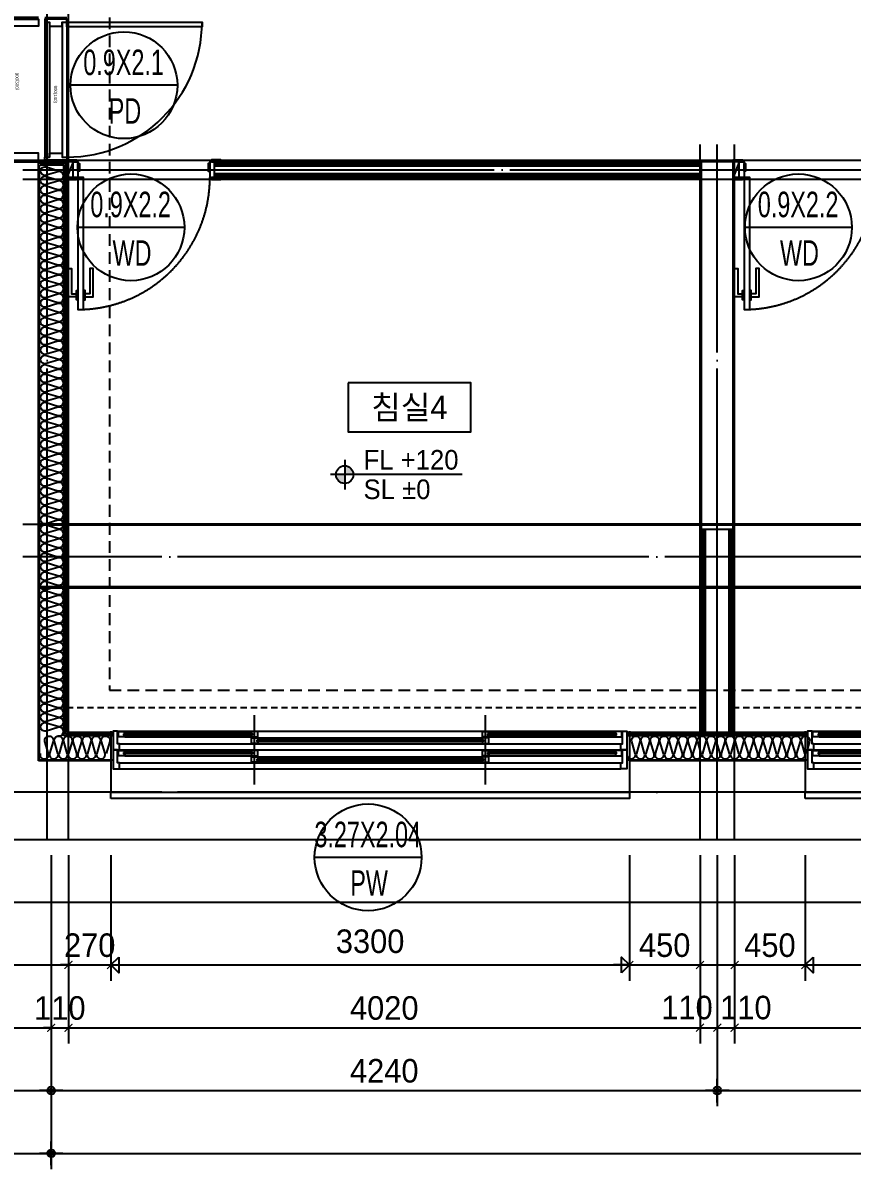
# Model space of a CAD drawing. Header units: millimetres. Extents: x -24416 to 92204, y -190080 to 23760.
# Drawn here: x 59105 to 64382, y -124506 to -117206 of the extents above; entities that cross this region are included whole.
import ezdxf
from ezdxf.enums import TextEntityAlignment as Align
from ezdxf.xclip import XClip

# ---------------------------------------------------------------- set-up
doc = ezdxf.new("R2010")
doc.units = ezdxf.units.MM
doc.header["$LTSCALE"] = 50
doc.header["$XCLIPFRAME"] = 0
for name, pattern in [('AUDIT_D_220706163347-0', [0]), ('CEN', [62, 60, -1, 0, -1]), ('H', [1.3, 0.8, -0.5]), ('HID', [2.3, 1.5, -0.8]), ('HIDDEN', [9.525, 6.35, -3.175]), ('평면도(기준)$0$CENTER2', [16.25, 15, -0.5, 0.25, -0.5])]:
    doc.linetypes.add(name, pattern=pattern)
doc.layers.get('defpoints').update_dxf_attribs({"color": 139})
for name, color, linetype in [('A-레벨', 7, 'AUDIT_D_220706163347-0'), ('A-창호부호', 4, 'Continuous'), ('AA-XXXX-DIMS', 7, 'Continuous'), ('ARDM', 7, 'Continuous'), ('CEN_CON', 1, 'CEN'), ('CEN_WALL', 12, 'CEN'), ('CONC', 2, 'Continuous'), ('dan1', 7, 'HID'), ('DIM', 7, 'AUDIT_D_220706163347-0'), ('DOOR', 4, 'Continuous'), ('ELE3_CON', 7, 'Continuous'), ('INS', 8, 'Continuous'), ('SINA-F-FRAME', 4, 'Continuous'), ('WAL_DRY', 7, 'Continuous'), ('WIN', 4, 'Continuous'), ('X - 단위세대$0$ETC', 6, 'Continuous'), ('실명', 3, 'AUDIT_D_220706163347-0'), ('실명박스', 7, 'AUDIT_D_220706163347-0'), ('커튼박스', 6, 'Continuous'), ('평면도(기준)$0$1.EC-F-DOOR', 4, 'Continuous'), ('평면도(기준)$0$1.EC-F-DOOR-F', 4, 'Continuous'), ('확장', 8, 'HIDDEN')]:
    doc.layers.add(name, color=color, linetype=linetype)
for name, color, linetype, plot in [('Defpoint', 135, 'Continuous', False), ('MC', 135, 'Continuous', False), ('X - 단위세대$0$0_임시', 134, 'Continuous', False)]:
    doc.layers.add(name, color=color, linetype=linetype, plot=plot)
doc.styles.add('HAUD01', font='Dotum.ttf')
doc.styles.add('HAUD02', font='Dotum.ttf', dxfattribs={"width": 0.8})
doc.styles.add('맑은고딕', font='malgun.ttf', dxfattribs={"width": 0.9})
doc.dimstyles.new('DIM-50', dxfattribs={"dimscale": 50, "dimtxt": 3, "dimasz": 1, "dimexe": 2, "dimexo": 2, "dimgap": 1, "dimtad": 1, "dimdec": 0, "dimzin": 0, "dimdsep": 46, "dimtxsty": '맑은고딕', "dimblk1": 'DIMDOT', "dimblk2": 'DIMDOT', "dimsah": 1, "dimcen": 0.09, "dimdle": 2, "dimclrd": 7, "dimclre": 7, "dimclrt": 3, "dimadec": 0, "dimazin": 0, "dimtfac": 1, "dimtdec": 0, "dimtix": 1, "dimtmove": 2, "dimatfit": 3, "dimldrblk": 'DIMDOT', "dimfxl": 1, "dimtolj": 1, "dimtzin": 0, "dimarcsym": 0})
doc.dimstyles.new('MCDIM-50', dxfattribs={"dimscale": 50, "dimtxt": 3, "dimasz": 1, "dimexe": 2, "dimexo": 2, "dimgap": 1, "dimtad": 1, "dimdec": 0, "dimzin": 0, "dimdsep": 46, "dimtxsty": '맑은고딕', "dimblk1": 'ARCHTICK', "dimblk2": 'ARCHTICK', "dimsah": 1, "dimcen": 0.09, "dimdle": 2, "dimclrd": 7, "dimclre": 7, "dimclrt": 3, "dimadec": 0, "dimazin": 0, "dimtfac": 1, "dimtdec": 0, "dimtix": 1, "dimtmove": 2, "dimatfit": 3, "dimldrblk": 'ARCHTICK', "dimfxl": 1, "dimtolj": 1, "dimtzin": 0, "dimarcsym": 0})
doc.dimstyles.new('외부100-win', dxfattribs={"dimscale": 50, "dimtxt": 3, "dimasz": 1, "dimexe": 2, "dimexo": 2.5, "dimgap": 1.5, "dimtad": 1, "dimdec": 0, "dimzin": 0, "dimdsep": 46, "dimtxsty": '맑은고딕', "dimblk": 'DO2-2', "dimblk1": 'DO2-2', "dimblk2": 'DIMDOT', "dimcen": 0.09, "dimdle": 2, "dimclrd": 7, "dimclre": 7, "dimclrt": 3, "dimadec": 0, "dimazin": 0, "dimtfac": 1, "dimtdec": 0, "dimtix": 1, "dimtmove": 2, "dimatfit": 3, "dimldrblk": 'DO2-2', "dimfxl": 1, "dimtolj": 1, "dimtzin": 0, "dimarcsym": 0})

# ---------------------------------------------------------------- blocks, each defined once
blk = doc.blocks.new('WD-900(200)')
at = {"layer": 'DOOR'}
for p, q in [((20, 200), (880, 200)), ((20, 170), (880, 170))]:
    blk.add_line(p, q, dxfattribs=at)
blk.add_lwpolyline([(20, 200), (20, 1060), (50, 1060), (50, 200), (20, 200)], dxfattribs=at)
for points in [[(45, 170), (20, 170), (20, 200), (0, 200), (0, 0), (45, 0)], [(855, 170), (880, 170), (880, 200), (900, 200), (900, 0), (855, 0)]]:
    blk.add_lwpolyline(points, close=True, dxfattribs=at)
blk.add_arc((20, 200), 860, 0, 90, dxfattribs=at)
at = {"layer": 'X - 단위세대$0$0_임시'}
for p, q in [((-10, 0), (-10, 200)), ((910, 0), (910, 200))]:
    blk.add_line(p, q, dxfattribs=at)
at = {"layer": 'X - 단위세대$0$0_임시', "style": 'HAUD02'}
blk.add_text('900(200)', height=20, dxfattribs=at).set_placement((397.3, 135), align=Align.MIDDLE)
blk = doc.blocks.new('WIN_이중창_1800')
at = {"layer": 'Defpoint'}
for p, q in [((-15, 240), (-15, 0)), ((1785, 240), (1785, 0))]:
    blk.add_line(p, q, dxfattribs=at)
at = {"layer": 'WIN'}
blk.add_line((885, -100), (885, 340), dxfattribs=at)
at = {"layer": 'WIN', "color": 8}
for p, q in [((1742, 240), (28, 240)), ((1697, 237), (905, 237)), ((1730, 158), (40, 158)), ((865, 196), (73, 196)), ((865, 161), (73, 161)), ((1697, 202), (905, 202)), ((1730, 120), (40, 120)), ((865, 76), (73, 76)), ((1697, 117), (905, 117)), ((1697, 82), (905, 82)), ((1730, 38), (40, 38)), ((1730, 0), (40, 0)), ((865, 41), (73, 41))]:
    blk.add_line(p, q, dxfattribs=at)
at = {"layer": 'WIN'}
for points in [[(40, 158), (28, 158), (28, 240), (0, 240), (0, 120), (40, 120), (40, 158)], [(905, 216.5), (905, 202), (865, 202), (865, 237), (905, 237), (905, 222.5)], [(1704, 222.5), (1704, 216.5), (898, 216.5), (898, 222.5), (1704, 222.5)], [(1697, 216.5), (1697, 202), (1737, 202), (1737, 237), (1697, 237), (1697, 222.5)], [(1730, 158), (1742, 158), (1742, 240), (1770, 240), (1770, 120), (1730, 120), (1730, 158)], [(73, 175.5), (73, 161), (33, 161), (33, 196), (73, 196), (73, 181.5)], [(872, 181.5), (872, 175.5), (66, 175.5), (66, 181.5), (872, 181.5)], [(865, 175.5), (865, 161), (905, 161), (905, 196), (865, 196), (865, 181.5)], [(40, 38), (28, 38), (28, 120), (0, 120), (0, 0), (40, 0), (40, 38)], [(73, 55.5), (73, 41), (33, 41), (33, 76), (73, 76), (73, 61.5)], [(905, 96.5), (905, 82), (865, 82), (865, 117), (905, 117), (905, 102.5)], [(865, 55.5), (865, 41), (905, 41), (905, 76), (865, 76), (865, 61.5)], [(1704, 102.5), (1704, 96.5), (898, 96.5), (898, 102.5), (1704, 102.5)], [(1697, 96.5), (1697, 82), (1737, 82), (1737, 117), (1697, 117), (1697, 102.5)], [(1730, 38), (1742, 38), (1742, 120), (1770, 120), (1770, 0), (1730, 0), (1730, 38)], [(872, 61.5), (872, 55.5), (66, 55.5), (66, 61.5), (872, 61.5)]]:
    blk.add_lwpolyline(points, dxfattribs=at)
blk = doc.blocks.new('WIN_이중창_3300-2')
at = {"layer": 'Defpoint'}
for p, q in [((-15, 240), (-15, 0)), ((3285, 240), (3285, 0))]:
    blk.add_line(p, q, dxfattribs=at)
at = {"layer": 'WIN'}
for p, q in [((900, -100), (900, 340)), ((2370, -100), (2370, 340))]:
    blk.add_line(p, q, dxfattribs=at)
at = {"layer": 'WIN', "color": 8}
for p, q in [((3242, 240), (28, 240)), ((880, 237), (73, 237)), ((3197, 237), (2390, 237)), ((3230, 158), (40, 158)), ((880, 202), (73, 202)), ((2350, 196), (920, 196)), ((2350, 161), (920, 161)), ((3197, 202), (2390, 202)), ((3230, 120), (40, 120)), ((880, 117), (73, 117)), ((880, 82), (73, 82)), ((2350, 76), (920, 76)), ((3197, 117), (2390, 117)), ((3197, 82), (2390, 82)), ((3230, 38), (40, 38)), ((3230, 0), (40, 0)), ((2350, 41), (920, 41))]:
    blk.add_line(p, q, dxfattribs=at)
at = {"layer": 'WIN'}
for points in [[(40, 158), (28, 158), (28, 240), (0, 240), (0, 120), (40, 120), (40, 158)], [(73, 216.5), (73, 202), (33, 202), (33, 237), (73, 237), (73, 222.5)], [(887, 222.5), (887, 216.5), (66, 216.5), (66, 222.5), (887, 222.5)], [(880, 216.5), (880, 202), (920, 202), (920, 237), (880, 237), (880, 222.5)], [(2390, 216.5), (2390, 202), (2350, 202), (2350, 237), (2390, 237), (2390, 222.5)], [(3204, 222.5), (3204, 216.5), (2383, 216.5), (2383, 222.5), (3204, 222.5)], [(3197, 216.5), (3197, 202), (3237, 202), (3237, 237), (3197, 237), (3197, 222.5)], [(3230, 158), (3242, 158), (3242, 240), (3270, 240), (3270, 120), (3230, 120), (3230, 158)], [(920, 175.5), (920, 161), (880, 161), (880, 196), (920, 196), (920, 181.5)], [(2357, 181.5), (2357, 175.5), (913, 175.5), (913, 181.5), (2357, 181.5)], [(2350, 175.5), (2350, 161), (2390, 161), (2390, 196), (2350, 196), (2350, 181.5)], [(40, 38), (28, 38), (28, 120), (0, 120), (0, 0), (40, 0), (40, 38)], [(73, 96.5), (73, 82), (33, 82), (33, 117), (73, 117), (73, 102.5)], [(887, 102.5), (887, 96.5), (66, 96.5), (66, 102.5), (887, 102.5)], [(880, 96.5), (880, 82), (920, 82), (920, 117), (880, 117), (880, 102.5)], [(920, 55.5), (920, 41), (880, 41), (880, 76), (920, 76), (920, 61.5)], [(2390, 96.5), (2390, 82), (2350, 82), (2350, 117), (2390, 117), (2390, 102.5)], [(2350, 55.5), (2350, 41), (2390, 41), (2390, 76), (2350, 76), (2350, 61.5)], [(3204, 102.5), (3204, 96.5), (2383, 96.5), (2383, 102.5), (3204, 102.5)], [(3197, 96.5), (3197, 82), (3237, 82), (3237, 117), (3197, 117), (3197, 102.5)], [(3230, 38), (3242, 38), (3242, 120), (3270, 120), (3270, 0), (3230, 0), (3230, 38)], [(2357, 61.5), (2357, 55.5), (913, 55.5), (913, 61.5), (2357, 61.5)]]:
    blk.add_lwpolyline(points, dxfattribs=at)
blk = doc.blocks.new('insul1')
blk.add_lwpolyline([(0, 0.25, 1.344031), (0.35, 0.25), (0.2, 0.75, -1.344031), (0.55, 0.75), (0.4, 0.25)], format="xyb")
blk = doc.blocks.new('A$C3C3C21E6')
at = {"layer": '평면도(기준)$0$1.EC-F-DOOR'}
blk.add_lwpolyline([(70, -210), (70, -1049.6), (106, -1049.6), (106, -210), (70, -210)], dxfattribs=at)
at = {"layer": '평면도(기준)$0$1.EC-F-DOOR', "color": 8}
for points in [[(60, -969.6), (10, -969.6), (10, -789.6), (30, -789.6), (30, -949.6), (60, -949.6)], [(116.1, -969.6), (166.1, -969.6), (166.1, -789.6), (146.1, -789.6), (146.1, -949.6), (116.1, -949.6)]]:
    blk.add_lwpolyline(points, dxfattribs=at)
for points in [[(70, -929.6), (70, -989.6), (60, -989.6), (60, -929.6)], [(106, -929.6), (106, -989.6), (116, -989.6), (116, -929.6)]]:
    blk.add_lwpolyline(points, close=True, dxfattribs=at)
at = {"layer": '평면도(기준)$0$1.EC-F-DOOR', "color": 1, "linetype": '평면도(기준)$0$CENTER2', "ltscale": 6}
blk.add_arc((69.4, -209.7), 840.6, 272.49818, 359.98243, dxfattribs=at)
at = {"layer": '평면도(기준)$0$1.EC-F-DOOR-F'}
for points in [[(60, -110), (40, -110), (0, -110), (0, -98), (60, -98)], [(40, -110), (70, -110), (70, -210), (40, -210)], [(70, -120), (80, -120), (80, -170), (70, -170)], [(910, -120), (900, -120), (900, -170), (910, -170)], [(940, -110), (910, -110), (910, -210), (940, -210)], [(920, -110), (940, -110), (980, -110), (980, -98), (920, -98)], [(0, -222), (60, -222), (60, -210), (0, -210)], [(920, -222), (980, -222), (980, -210), (920, -210)]]:
    blk.add_lwpolyline(points, close=True, dxfattribs=at)
blk = doc.blocks.new('PD-900(140)')
at = {"layer": 'DOOR'}
for p, q in [((20, 140), (880, 140)), ((20, 110), (880, 110)), ((20, 30), (880, 30)), ((20, 0), (880, 0))]:
    blk.add_line(p, q, dxfattribs=at)
blk.add_lwpolyline([(20, 140), (20, 1000), (50, 1000), (50, 140), (20, 140)], dxfattribs=at)
for points in [[(45, 110), (20, 110), (20, 140), (0, 140), (0, 0), (20, 0), (20, 30), (45, 30)], [(855, 110), (880, 110), (880, 140), (900, 140), (900, 0), (880, 0), (880, 30), (855, 30)]]:
    blk.add_lwpolyline(points, close=True, dxfattribs=at)
blk.add_arc((20, 140), 860, 0, 90, dxfattribs=at)
at = {"layer": 'X - 단위세대$0$0_임시'}
for p, q in [((-10, 0), (-10, 140)), ((910, 0), (910, 140))]:
    blk.add_line(p, q, dxfattribs=at)
at = {"layer": 'X - 단위세대$0$0_임시', "style": 'HAUD02'}
blk.add_text('900(140)', height=20, dxfattribs=at).set_placement((479.3, 65.4), align=Align.MIDDLE)
blk = doc.blocks.new('U-121A(확장)1', base_point=(300293.2, -148733.3))
at = {"layer": 'CEN_CON'}
for p, q in [((304598.2, -149033.3), (304598.2, -138398.3)), ((308863.2, -149033.3), (308863.2, -144608.3)), ((314628.2, -148733.3), (299993.2, -148733.3))]:
    blk.add_line(p, q, dxfattribs=at)
at = {"layer": 'CEN_WALL'}
for p, q in [((304443.2, -144768.3), (314628.2, -144768.3)), ((314628.2, -147233.3), (304443.2, -147233.3))]:
    blk.add_line(p, q, dxfattribs=at)
at = {"layer": 'CONC'}
for p, q in [((304343.2, -144718.3), (304543.2, -144718.3)), ((304543.2, -148533.3), (304543.2, -144718.3)), ((308763.2, -147058.3), (308763.2, -144718.3)), ((308963.2, -144718.3), (308763.2, -144718.3)), ((308963.2, -147058.3), (308963.2, -144718.3)), ((308763.2, -147058.3), (308963.2, -147058.3)), ((305003.2, -148533.3), (304543.2, -148533.3)), ((305003.2, -148533.3), (305003.2, -148733.3)), ((309423.2, -148533.3), (308303.2, -148533.3)), ((308303.2, -148533.3), (308303.2, -148733.3)), ((309423.2, -148533.3), (309423.2, -148733.3)), ((305003.2, -148733.3), (304343.2, -148733.3)), ((309423.2, -148733.3), (308303.2, -148733.3))]:
    blk.add_line(p, q, dxfattribs=at)
at = {"layer": 'dan1'}
blk.add_lwpolyline([(308563.2, -142508.3), (308253.2, -142508.3), (308253.2, -139348.3), (305613.2, -139348.3), (305613.2, -140233.3), (304993.2, -140233.3), (304993.2, -148083.3), (314053.2, -148083.3), (314053.2, -144448.3), (317843.2, -144448.3), (317843.2, -148083.3), (324403.2, -148083.3), (324403.2, -146593.3), (324713.2, -146593.3)], dxfattribs=at)
at = {"layer": 'ELE3_CON'}
for p, q in [((305003.2, -148733.3), (308303.2, -148733.3)), ((309423.2, -148733.3), (311223.2, -148733.3))]:
    blk.add_line(p, q, dxfattribs=at)
at = {"layer": 'INS'}
for p, q in [((304548.2, -148528.3), (304548.2, -144738.3)), ((304703.2, -144738.3), (304553.2, -144738.3)), ((304703.2, -148373.3), (304703.2, -144738.3)), ((305018.2, -148373.3), (304703.2, -148373.3)), ((309438.2, -148373.3), (308288.2, -148373.3)), ((305018.2, -148528.3), (304548.2, -148528.3)), ((309438.2, -148528.3), (308288.2, -148528.3))]:
    blk.add_line(p, q, dxfattribs=at)
at = {"layer": 'MC'}
for p, q in [((304733.2, -149033.3), (304733.2, -138398.3)), ((308753.2, -149033.3), (308753.2, -144608.3)), ((308973.2, -149033.3), (308973.2, -144608.3)), ((304443.2, -144708.3), (317683.2, -144708.3)), ((304443.2, -144828.3), (314628.2, -144828.3)), ((314628.2, -147028.3), (304443.2, -147028.3))]:
    blk.add_line(p, q, dxfattribs=at)
at = {"layer": 'SINA-F-FRAME'}
for p, q in [((304763.2, -144718.3), (304723.2, -144818.3)), ((309003.2, -144718.3), (308963.2, -144818.3))]:
    blk.add_line(p, q, dxfattribs=at)
at = {"layer": 'WAL_DRY'}
for p, q in [((304723.2, -144718.3), (304543.2, -144718.3)), ((304713.2, -144728.3), (304543.2, -144728.3)), ((304713.2, -148363.3), (304713.2, -144728.3)), ((304723.2, -148353.3), (304723.2, -144718.3)), ((305663.2, -144718.3), (308763.2, -144718.3)), ((305663.2, -144730.8), (308763.2, -144730.8)), ((305663.2, -144743.3), (308763.2, -144743.3)), ((305663.2, -144793.3), (308763.2, -144793.3)), ((305663.2, -144805.8), (308763.2, -144805.8)), ((305663.2, -144818.3), (308763.2, -144818.3)), ((308763.2, -148353.3), (308763.2, -147058.3)), ((308775.7, -148353.3), (308775.7, -147058.3)), ((308788.2, -148353.3), (308788.2, -147058.3)), ((308938.2, -148353.3), (308938.2, -147058.3)), ((308950.7, -148353.3), (308950.7, -147058.3)), ((308963.2, -148353.3), (308963.2, -147058.3)), ((305018.2, -148363.3), (304713.2, -148363.3)), ((305018.2, -148353.3), (304723.2, -148353.3)), ((309438.2, -148353.3), (308288.2, -148353.3)), ((309438.2, -148363.3), (308288.2, -148363.3))]:
    blk.add_line(p, q, dxfattribs=at)
at = {"layer": 'X - 단위세대$0$ETC'}
for points in [[(305003.2, -148773.3), (305003.2, -148733.3), (308303.2, -148733.3), (308303.2, -148773.3), (305003.2, -148773.3)], [(309423.2, -148773.3), (309423.2, -148733.3), (311223.2, -148733.3), (311223.2, -148773.3), (309423.2, -148773.3)]]:
    blk.add_lwpolyline(points, dxfattribs=at)
at = {"layer": '커튼박스', "linetype": 'H'}
for p, q in [((304723.2, -148193.3), (308763.2, -148193.3)), ((308963.2, -148193.3), (311683.2, -148193.3))]:
    blk.add_line(p, q, dxfattribs=at)
at = {"layer": '확장', "ltscale": 0.5, "const_width": 20, "flags": 128}
for points in [[(304543.2, -147028.3), (314493.2, -147028.3)], [(304543.2, -147428.3), (314493.2, -147428.3)]]:
    blk.add_lwpolyline(points, dxfattribs=at)
at = {"layer": 'DOOR', "xscale": -1.000000000000001, "rotation": 90}
blk.add_blockref('WD-900(200)', (304543.2, -143808.3), dxfattribs=at)
at = {"layer": 'DOOR', "rotation": 270}
blk.add_blockref('PD-900(140)', (304583.2, -143808.3), dxfattribs=at)
at = {"layer": 'INS', "xscale": 150.0000000000002, "yscale": 150.0000000000002, "zscale": 150.0000000000002, "rotation": 90, "row_count": 1, "column_count": 60, "row_spacing": -4.733165431326071e-30, "column_spacing": 60.00000000000009}
blk.add_blockref('insul1', (304703.2, -148373.3), dxfattribs=at)
at = {"layer": 'INS', "xscale": 150, "yscale": 150, "zscale": 150, "row_count": 1, "row_spacing": 0, "column_spacing": 60}
for p, column_count in [((304553.2, -148523.3), 7), ((308288.2, -148523.3), 19)]:
    blk.add_blockref('insul1', p, dxfattribs=dict(at, column_count=column_count))
at = {"layer": 'SINA-F-FRAME'}
for p in [(304723.2, -144608.3), (308963.2, -144608.3)]:
    blk.add_blockref('A$C3C3C21E6', p, dxfattribs=at)
at = {"layer": 'WIN', "xscale": -1}
for name, p in [('WIN_이중창_3300-2', (308288.2, -148583.3)), ('WIN_이중창_1800', (311208.2, -148583.3))]:
    blk.add_blockref(name, p, dxfattribs=at)
blk = doc.blocks.new('A$C4D377245')
at = {"layer": 'A-창호부호'}
blk.add_line((675.4, 345), (14.6, 345), dxfattribs=at)
blk.add_circle((345, 345), 330.4, dxfattribs=at)
blk = doc.blocks.new('A$Cb33ca4a3')
at = {"layer": 'A-레벨'}
h = blk.add_hatch(color=256, dxfattribs=at)
h.paths.add_polyline_path([(61152.5, -143899.1), (61152.5, -143842.8), (61096.3, -143842.8, 0.414214)])
h.paths.add_polyline_path([(61152.5, -143786.6), (61152.5, -143842.8), (61208.8, -143842.8, 0.414214)])
for p, q in [((61152.5, -143749.1), (61152.5, -143936.6)), ((61899.6, -143842.8), (61062.5, -143842.8))]:
    blk.add_line(p, q, dxfattribs=at)
blk.add_circle((61152.5, -143842.8), 56.2, dxfattribs=at)
at = {"layer": 'A-레벨', "color": 4, "style": 'HAUD01'}
for s, p in [('FL +120', (61272.6, -143810.9)), ('SL %%P0', (61272.6, -143998.6))]:
    blk.add_text(s, height=125, dxfattribs=at).set_placement(p)
blk = doc.blocks.new('DIMDOT')
at = {"layer": 'AA-XXXX-DIMS'}
for p, q in [((0, -1.5), (0, 1.5)), ((-1.5, 0), (1.5, 0))]:
    blk.add_line(p, q, dxfattribs=at)
for radius in [0.5, 0.25]:
    blk.add_circle((0, 0), radius, dxfattribs=at)
blk = doc.blocks.new('*D700')
at = {"layer": 'defpoints', "color": 0, "transparency": 16777216}
for p in [(5105.6, -146165.9), (9130.6, -146165.9), (9130.6, -148165.9)]:
    blk.add_point(p, dxfattribs=at)
at = {"layer": 'DIM', "color": 7, "lineweight": -2, "transparency": 16777216}
for p, q in [((5105.6, -146265.9), (5105.6, -148265.9)), ((9130.6, -146265.9), (9130.6, -148265.9)), ((5155.6, -148165.9), (9080.6, -148165.9))]:
    blk.add_line(p, q, dxfattribs=at)
at = {"layer": 'DIM', "color": 7, "lineweight": -2, "transparency": 16777216, "xscale": 50, "yscale": 50, "zscale": 50, "rotation": 180}
blk.add_blockref('DIMDOT', (5105.6, -148165.9), dxfattribs=at)
at = {"layer": 'DIM', "color": 7, "lineweight": -2, "transparency": 16777216, "xscale": 50, "yscale": 50, "zscale": 50}
blk.add_blockref('DIMDOT', (9130.6, -148165.9), dxfattribs=at)
at = {"layer": 'DIM', "color": 3, "transparency": 16777216, "insert": (7118.1, -148040.8), "char_height": 150, "attachment_point": 5, "style": 'HAUD01'}
blk.add_mtext('\\A1;4025', dxfattribs=at)
blk = doc.blocks.new('*D701')
at = {"layer": 'defpoints', "color": 0, "transparency": 16777216}
for p in [(9130.6, -146165.9), (13370.6, -146165.9), (13370.6, -147765.9)]:
    blk.add_point(p, dxfattribs=at)
at = {"layer": 'DIM', "color": 7, "lineweight": -2, "transparency": 16777216}
for p, q in [((9130.6, -146265.9), (9130.6, -147865.9)), ((13370.6, -146265.9), (13370.6, -147865.9)), ((9180.6, -147765.9), (13320.6, -147765.9))]:
    blk.add_line(p, q, dxfattribs=at)
at = {"layer": 'DIM', "color": 7, "lineweight": -2, "transparency": 16777216, "xscale": 50, "yscale": 50, "zscale": 50, "rotation": 180}
blk.add_blockref('DIMDOT', (9130.6, -147765.9), dxfattribs=at)
at = {"layer": 'DIM', "color": 7, "lineweight": -2, "transparency": 16777216, "xscale": 50, "yscale": 50, "zscale": 50}
blk.add_blockref('DIMDOT', (13370.6, -147765.9), dxfattribs=at)
at = {"layer": 'DIM', "color": 3, "transparency": 16777216, "insert": (11250.6, -147640.8), "char_height": 150, "attachment_point": 5, "style": 'HAUD01'}
blk.add_mtext('\\A1;4240', dxfattribs=at)
blk = doc.blocks.new('*D702')
at = {"layer": 'defpoints', "color": 0, "transparency": 16777216}
for p in [(13370.6, -146165.9), (16240.6, -146165.9), (16240.6, -147765.9)]:
    blk.add_point(p, dxfattribs=at)
at = {"layer": 'DIM', "color": 7, "lineweight": -2, "transparency": 16777216}
for p, q in [((13370.6, -146265.9), (13370.6, -147865.9)), ((16240.6, -146265.9), (16240.6, -147865.9)), ((13420.6, -147765.9), (16190.6, -147765.9))]:
    blk.add_line(p, q, dxfattribs=at)
at = {"layer": 'DIM', "color": 7, "lineweight": -2, "transparency": 16777216, "xscale": 50, "yscale": 50, "zscale": 50, "rotation": 180}
blk.add_blockref('DIMDOT', (13370.6, -147765.9), dxfattribs=at)
at = {"layer": 'DIM', "color": 7, "lineweight": -2, "transparency": 16777216, "xscale": 50, "yscale": 50, "zscale": 50}
blk.add_blockref('DIMDOT', (16240.6, -147765.9), dxfattribs=at)
at = {"layer": 'DIM', "color": 3, "transparency": 16777216, "insert": (14805.6, -147640.8), "char_height": 150, "attachment_point": 5, "style": 'HAUD01'}
blk.add_mtext('\\A1;2870', dxfattribs=at)
blk = doc.blocks.new('*D708')
at = {"layer": 'defpoints', "color": 0, "transparency": 16777216}
for p in [(9130.6, -146165.9), (33165.6, -146165.9), (33165.6, -148165.9)]:
    blk.add_point(p, dxfattribs=at)
at = {"layer": 'DIM', "color": 7, "lineweight": -2, "transparency": 16777216}
for p, q in [((9130.6, -146265.9), (9130.6, -148265.9)), ((33165.6, -146265.9), (33165.6, -148265.9)), ((9180.6, -148165.9), (33115.6, -148165.9))]:
    blk.add_line(p, q, dxfattribs=at)
at = {"layer": 'DIM', "color": 7, "lineweight": -2, "transparency": 16777216, "xscale": 50, "yscale": 50, "zscale": 50, "rotation": 180}
blk.add_blockref('DIMDOT', (9130.6, -148165.9), dxfattribs=at)
at = {"layer": 'DIM', "color": 7, "lineweight": -2, "transparency": 16777216, "xscale": 50, "yscale": 50, "zscale": 50}
blk.add_blockref('DIMDOT', (33165.6, -148165.9), dxfattribs=at)
at = {"layer": 'DIM', "color": 3, "transparency": 16777216, "insert": (21148.1, -148040.8), "char_height": 150, "attachment_point": 5, "style": 'HAUD01'}
blk.add_mtext('\\A1;24035', dxfattribs=at)
blk = doc.blocks.new('_ArchTick')
at = {"color": 0, "linetype": 'ByBlock', "const_width": 0.15}
blk.add_lwpolyline([(-0.5, -0.5), (0.5, 0.5)], dxfattribs=at)
blk = doc.blocks.new('*D709')
at = {"layer": 'defpoints', "color": 0, "linetype": 'ByBlock', "transparency": 16777216}
for p in [(9130.6, -146165.9), (9240.6, -146165.9), (9240.6, -147365.9)]:
    blk.add_point(p, dxfattribs=at)
at = {"layer": 'DIM', "color": 7, "linetype": 'ByBlock', "lineweight": -2, "transparency": 16777216}
for p, q in [((9130.6, -146265.9), (9130.6, -147465.9)), ((9240.6, -146265.9), (9240.6, -147465.9)), ((9130.6, -147365.9), (9080.6, -147365.9)), ((9130.6, -147365.9), (9240.6, -147365.9)), ((9240.6, -147365.9), (9290.6, -147365.9))]:
    blk.add_line(p, q, dxfattribs=at)
at = {"layer": 'DIM', "color": 7, "linetype": 'ByBlock', "lineweight": -2, "transparency": 16777216, "xscale": 50, "yscale": 50, "zscale": 50}
blk.add_blockref('_ArchTick', (9130.6, -147365.9), dxfattribs=at)
at = {"layer": 'DIM', "color": 7, "linetype": 'ByBlock', "lineweight": -2, "transparency": 16777216, "xscale": 50, "yscale": 50, "zscale": 50, "rotation": 180}
blk.add_blockref('_ArchTick', (9240.6, -147365.9), dxfattribs=at)
at = {"layer": 'DIM', "color": 3, "linetype": 'ByBlock', "transparency": 16777216, "insert": (9185.6, -147240.8), "char_height": 150, "attachment_point": 5, "style": 'HAUD01'}
blk.add_mtext('\\A1;110', dxfattribs=at)
blk = doc.blocks.new('*D710')
at = {"layer": 'defpoints', "color": 0, "linetype": 'ByBlock', "transparency": 16777216}
for p in [(9240.6, -146165.9), (13260.6, -146165.9), (13260.6, -147365.9)]:
    blk.add_point(p, dxfattribs=at)
at = {"layer": 'DIM', "color": 7, "linetype": 'ByBlock', "lineweight": -2, "transparency": 16777216}
for p, q in [((9240.6, -146265.9), (9240.6, -147465.9)), ((13260.6, -146265.9), (13260.6, -147465.9)), ((9140.6, -147365.9), (13360.6, -147365.9))]:
    blk.add_line(p, q, dxfattribs=at)
at = {"layer": 'DIM', "color": 7, "linetype": 'ByBlock', "lineweight": -2, "transparency": 16777216, "xscale": 50, "yscale": 50, "zscale": 50, "rotation": 180}
blk.add_blockref('_ArchTick', (9240.6, -147365.9), dxfattribs=at)
at = {"layer": 'DIM', "color": 7, "linetype": 'ByBlock', "lineweight": -2, "transparency": 16777216, "xscale": 50, "yscale": 50, "zscale": 50}
blk.add_blockref('_ArchTick', (13260.6, -147365.9), dxfattribs=at)
at = {"layer": 'DIM', "color": 3, "linetype": 'ByBlock', "transparency": 16777216, "insert": (11250.6, -147240.8), "char_height": 150, "attachment_point": 5, "style": 'HAUD01'}
blk.add_mtext('\\A1;4020', dxfattribs=at)
blk = doc.blocks.new('*D711')
at = {"layer": 'defpoints', "color": 0, "linetype": 'ByBlock', "transparency": 16777216}
for p in [(13260.6, -146165.9), (13370.6, -146165.9), (13370.6, -147365.9)]:
    blk.add_point(p, dxfattribs=at)
at = {"layer": 'DIM', "color": 7, "linetype": 'ByBlock', "lineweight": -2, "transparency": 16777216}
for p, q in [((13260.6, -146265.9), (13260.6, -147465.9)), ((13370.6, -146265.9), (13370.6, -147465.9)), ((13160.6, -147365.9), (13470.6, -147365.9))]:
    blk.add_line(p, q, dxfattribs=at)
at = {"layer": 'DIM', "color": 7, "linetype": 'ByBlock', "lineweight": -2, "transparency": 16777216, "xscale": 50, "yscale": 50, "zscale": 50, "rotation": 180}
blk.add_blockref('_ArchTick', (13260.6, -147365.9), dxfattribs=at)
at = {"layer": 'DIM', "color": 7, "linetype": 'ByBlock', "lineweight": -2, "transparency": 16777216, "xscale": 50, "yscale": 50, "zscale": 50}
blk.add_blockref('_ArchTick', (13370.6, -147365.9), dxfattribs=at)
at = {"layer": 'DIM', "color": 3, "linetype": 'ByBlock', "transparency": 16777216, "insert": (13177.7, -147238), "char_height": 150, "attachment_point": 5, "style": 'HAUD01'}
blk.add_mtext('\\A1;110', dxfattribs=at)
blk = doc.blocks.new('*D712')
at = {"layer": 'defpoints', "color": 0, "linetype": 'ByBlock', "transparency": 16777216}
for p in [(13370.6, -146165.9), (13480.6, -146165.9), (13480.6, -147365.9)]:
    blk.add_point(p, dxfattribs=at)
at = {"layer": 'DIM', "color": 7, "linetype": 'ByBlock', "lineweight": -2, "transparency": 16777216}
for p, q in [((13370.6, -146265.9), (13370.6, -147465.9)), ((13480.6, -146265.9), (13480.6, -147465.9)), ((13270.6, -147365.9), (13580.6, -147365.9))]:
    blk.add_line(p, q, dxfattribs=at)
at = {"layer": 'DIM', "color": 7, "linetype": 'ByBlock', "lineweight": -2, "transparency": 16777216, "xscale": 50, "yscale": 50, "zscale": 50, "rotation": 180}
blk.add_blockref('_ArchTick', (13370.6, -147365.9), dxfattribs=at)
at = {"layer": 'DIM', "color": 7, "linetype": 'ByBlock', "lineweight": -2, "transparency": 16777216, "xscale": 50, "yscale": 50, "zscale": 50}
blk.add_blockref('_ArchTick', (13480.6, -147365.9), dxfattribs=at)
at = {"layer": 'DIM', "color": 3, "linetype": 'ByBlock', "transparency": 16777216, "insert": (13552.4, -147238), "char_height": 150, "attachment_point": 5, "style": 'HAUD01'}
blk.add_mtext('\\A1;110', dxfattribs=at)
blk = doc.blocks.new('*D713')
at = {"layer": 'defpoints', "color": 0, "linetype": 'ByBlock', "transparency": 16777216}
for p in [(13480.6, -146165.9), (16180.6, -146165.9), (16180.6, -147365.9)]:
    blk.add_point(p, dxfattribs=at)
at = {"layer": 'DIM', "color": 7, "linetype": 'ByBlock', "lineweight": -2, "transparency": 16777216}
for p, q in [((13480.6, -146265.9), (13480.6, -147465.9)), ((16180.6, -146265.9), (16180.6, -147465.9)), ((13380.6, -147365.9), (16280.6, -147365.9))]:
    blk.add_line(p, q, dxfattribs=at)
at = {"layer": 'DIM', "color": 7, "linetype": 'ByBlock', "lineweight": -2, "transparency": 16777216, "xscale": 50, "yscale": 50, "zscale": 50, "rotation": 180}
blk.add_blockref('_ArchTick', (13480.6, -147365.9), dxfattribs=at)
at = {"layer": 'DIM', "color": 7, "linetype": 'ByBlock', "lineweight": -2, "transparency": 16777216, "xscale": 50, "yscale": 50, "zscale": 50}
blk.add_blockref('_ArchTick', (16180.6, -147365.9), dxfattribs=at)
at = {"layer": 'DIM', "color": 3, "linetype": 'ByBlock', "transparency": 16777216, "insert": (14830.6, -147240.8), "char_height": 150, "attachment_point": 5, "style": 'HAUD01'}
blk.add_mtext('\\A1;2700', dxfattribs=at)
blk = doc.blocks.new('*D727')
at = {"layer": 'defpoints', "color": 0, "linetype": 'ByBlock', "transparency": 16777216}
for p in [(9240.6, -146165.9), (9510.6, -146165.9), (9510.6, -146965.9)]:
    blk.add_point(p, dxfattribs=at)
at = {"layer": 'DIM', "color": 7, "linetype": 'ByBlock', "lineweight": -2, "transparency": 16777216}
for p, q in [((9240.6, -146265.9), (9240.6, -147065.9)), ((9510.6, -146265.9), (9510.6, -147065.9)), ((9240.6, -146965.9), (9190.6, -146965.9)), ((9240.6, -146965.9), (9510.6, -146965.9)), ((9510.6, -146965.9), (9560.6, -146965.9))]:
    blk.add_line(p, q, dxfattribs=at)
at = {"layer": 'DIM', "color": 7, "linetype": 'ByBlock', "lineweight": -2, "transparency": 16777216, "xscale": 50, "yscale": 50, "zscale": 50}
blk.add_blockref('_ArchTick', (9240.6, -146965.9), dxfattribs=at)
at = {"layer": 'DIM', "color": 7, "linetype": 'ByBlock', "lineweight": -2, "transparency": 16777216, "xscale": 50, "yscale": 50, "zscale": 50, "rotation": 180}
blk.add_blockref('_ArchTick', (9510.6, -146965.9), dxfattribs=at)
at = {"layer": 'DIM', "color": 3, "linetype": 'ByBlock', "transparency": 16777216, "insert": (9375.6, -146840.8), "char_height": 150, "attachment_point": 5, "style": 'HAUD01'}
blk.add_mtext('\\A1;270', dxfattribs=at)
blk = doc.blocks.new('DO2-2')
at = {"layer": 'ARDM'}
blk.add_line((0, 0), (-2, 0), dxfattribs=at)
blk.add_lwpolyline([(-1, -1), (-1, 1), (0, 0)], close=True, dxfattribs=at)
blk = doc.blocks.new('*D728')
at = {"layer": 'defpoints', "color": 0, "linetype": 'ByBlock', "transparency": 16777216}
for p in [(9510.6, -146165.9), (12810.6, -146165.9), (12810.6, -146965.9)]:
    blk.add_point(p, dxfattribs=at)
at = {"layer": 'DIM', "color": 7, "linetype": 'ByBlock', "lineweight": -2, "transparency": 16777216}
for p, q in [((9510.6, -146290.9), (9510.6, -147065.9)), ((12810.6, -146290.9), (12810.6, -147065.9)), ((9560.6, -146965.9), (12760.6, -146965.9))]:
    blk.add_line(p, q, dxfattribs=at)
at = {"layer": 'DIM', "color": 7, "linetype": 'ByBlock', "lineweight": -2, "transparency": 16777216, "xscale": 50, "yscale": 50, "zscale": 50, "rotation": 180}
blk.add_blockref('DO2-2', (9510.6, -146965.9), dxfattribs=at)
at = {"layer": 'DIM', "color": 7, "linetype": 'ByBlock', "lineweight": -2, "transparency": 16777216, "xscale": 50, "yscale": 50, "zscale": 50}
blk.add_blockref('DO2-2', (12810.6, -146965.9), dxfattribs=at)
at = {"layer": 'DIM', "color": 3, "linetype": 'ByBlock', "transparency": 16777216, "insert": (11160.6, -146815.8), "char_height": 150, "attachment_point": 5, "style": 'HAUD01'}
blk.add_mtext('\\A1;3300', dxfattribs=at)
blk = doc.blocks.new('*D729')
at = {"layer": 'defpoints', "color": 0, "linetype": 'ByBlock', "transparency": 16777216}
for p in [(12810.6, -146165.9), (13260.6, -146165.9), (13260.6, -146965.9)]:
    blk.add_point(p, dxfattribs=at)
at = {"layer": 'DIM', "color": 7, "linetype": 'ByBlock', "lineweight": -2, "transparency": 16777216}
for p, q in [((12810.6, -146265.9), (12810.6, -147065.9)), ((13260.6, -146265.9), (13260.6, -147065.9)), ((12710.6, -146965.9), (13360.6, -146965.9))]:
    blk.add_line(p, q, dxfattribs=at)
at = {"layer": 'DIM', "color": 7, "linetype": 'ByBlock', "lineweight": -2, "transparency": 16777216, "xscale": 50, "yscale": 50, "zscale": 50, "rotation": 180}
blk.add_blockref('_ArchTick', (12810.6, -146965.9), dxfattribs=at)
at = {"layer": 'DIM', "color": 7, "linetype": 'ByBlock', "lineweight": -2, "transparency": 16777216, "xscale": 50, "yscale": 50, "zscale": 50}
blk.add_blockref('_ArchTick', (13260.6, -146965.9), dxfattribs=at)
at = {"layer": 'DIM', "color": 3, "linetype": 'ByBlock', "transparency": 16777216, "insert": (13035.6, -146840.8), "char_height": 150, "attachment_point": 5, "style": 'HAUD01'}
blk.add_mtext('\\A1;450', dxfattribs=at)
blk = doc.blocks.new('*D730')
at = {"layer": 'defpoints', "color": 0, "linetype": 'ByBlock', "transparency": 16777216}
for p in [(13480.6, -146165.9), (13930.6, -146165.9), (13930.6, -146965.9)]:
    blk.add_point(p, dxfattribs=at)
at = {"layer": 'DIM', "color": 7, "linetype": 'ByBlock', "lineweight": -2, "transparency": 16777216}
for p, q in [((13480.6, -146265.9), (13480.6, -147065.9)), ((13930.6, -146265.9), (13930.6, -147065.9)), ((13380.6, -146965.9), (14030.6, -146965.9))]:
    blk.add_line(p, q, dxfattribs=at)
at = {"layer": 'DIM', "color": 7, "linetype": 'ByBlock', "lineweight": -2, "transparency": 16777216, "xscale": 50, "yscale": 50, "zscale": 50, "rotation": 180}
blk.add_blockref('_ArchTick', (13480.6, -146965.9), dxfattribs=at)
at = {"layer": 'DIM', "color": 7, "linetype": 'ByBlock', "lineweight": -2, "transparency": 16777216, "xscale": 50, "yscale": 50, "zscale": 50}
blk.add_blockref('_ArchTick', (13930.6, -146965.9), dxfattribs=at)
at = {"layer": 'DIM', "color": 3, "linetype": 'ByBlock', "transparency": 16777216, "insert": (13705.6, -146840.8), "char_height": 150, "attachment_point": 5, "style": 'HAUD01'}
blk.add_mtext('\\A1;450', dxfattribs=at)
blk = doc.blocks.new('*D731')
at = {"layer": 'defpoints', "color": 0, "linetype": 'ByBlock', "transparency": 16777216}
for p in [(13930.6, -146165.9), (15730.6, -146165.9), (15730.6, -146965.9)]:
    blk.add_point(p, dxfattribs=at)
at = {"layer": 'DIM', "color": 7, "linetype": 'ByBlock', "lineweight": -2, "transparency": 16777216}
for p, q in [((13930.6, -146290.9), (13930.6, -147065.9)), ((15730.6, -146290.9), (15730.6, -147065.9)), ((13980.6, -146965.9), (15680.6, -146965.9))]:
    blk.add_line(p, q, dxfattribs=at)
at = {"layer": 'DIM', "color": 7, "linetype": 'ByBlock', "lineweight": -2, "transparency": 16777216, "xscale": 50, "yscale": 50, "zscale": 50, "rotation": 180}
blk.add_blockref('DO2-2', (13930.6, -146965.9), dxfattribs=at)
at = {"layer": 'DIM', "color": 7, "linetype": 'ByBlock', "lineweight": -2, "transparency": 16777216, "xscale": 50, "yscale": 50, "zscale": 50}
blk.add_blockref('DO2-2', (15730.6, -146965.9), dxfattribs=at)
at = {"layer": 'DIM', "color": 3, "linetype": 'ByBlock', "transparency": 16777216, "insert": (14830.6, -146815.8), "char_height": 150, "attachment_point": 5, "style": 'HAUD01'}
blk.add_mtext('\\A1;1800', dxfattribs=at)
blk = doc.blocks.new('DIM-1108')
at = {"layer": 'DIM'}
for base, p1, p2, override, picture, middle in [((9130.6, -148165.9), (5105.6, -146165.9), (9130.6, -146165.9), {"dimtxsty": 'HAUD01'}, '*D700', (7118.1, -148040.8)), ((13370.6, -147765.9), (9130.6, -146165.9), (13370.6, -146165.9), {"dimscale": 50, "dimtxsty": 'HAUD01'}, '*D701', (11250.6, -147640.8)), ((33165.6, -148165.9), (9130.6, -146165.9), (33165.6, -146165.9), {"dimscale": 50, "dimtxsty": 'HAUD01'}, '*D708', (21148.1, -148040.8)), ((16240.6, -147765.9), (13370.6, -146165.9), (16240.6, -146165.9), {"dimscale": 50, "dimtxsty": 'HAUD01'}, '*D702', (14805.6, -147640.8))]:
    dim = blk.add_linear_dim(base=base, p1=p1, p2=p2, angle=180, dimstyle='DIM-50', override=override, dxfattribs=at)
    dim.commit()
    dim.dimension.update_dxf_attribs({"geometry": picture, "text_midpoint": middle})
at = {"layer": 'DIM', "linetype": 'ByBlock'}
for base, p1, p2, dimstyle, picture, middle in [((9240.6, -147365.9), (9130.6, -146165.9), (9240.6, -146165.9), 'MCDIM-50', '*D709', (9185.6, -147240.8)), ((13260.6, -147365.9), (9240.6, -146165.9), (13260.6, -146165.9), 'MCDIM-50', '*D710', (11250.6, -147240.8)), ((9510.6, -146965.9), (9240.6, -146165.9), (9510.6, -146165.9), 'MCDIM-50', '*D727', (9375.6, -146840.8)), ((12810.6, -146965.9), (9510.6, -146165.9), (12810.6, -146165.9), '외부100-win', '*D728', (11160.6, -146815.8)), ((13260.6, -146965.9), (12810.6, -146165.9), (13260.6, -146165.9), 'MCDIM-50', '*D729', (13035.6, -146840.8)), ((16180.6, -147365.9), (13480.6, -146165.9), (16180.6, -146165.9), 'MCDIM-50', '*D713', (14830.6, -147240.8)), ((13930.6, -146965.9), (13480.6, -146165.9), (13930.6, -146165.9), 'MCDIM-50', '*D730', (13705.6, -146840.8)), ((15730.6, -146965.9), (13930.6, -146165.9), (15730.6, -146165.9), '외부100-win', '*D731', (14830.6, -146815.8))]:
    dim = blk.add_linear_dim(base=base, p1=p1, p2=p2, angle=180, dimstyle=dimstyle, override={"dimtxsty": 'HAUD01'}, dxfattribs=at)
    dim.commit()
    dim.dimension.update_dxf_attribs({"geometry": picture, "text_midpoint": middle})
for base, p1, p2, picture, middle in [((13370.6, -147365.9), (13260.6, -146165.9), (13370.6, -146165.9), '*D711', (13177.7, -147238)), ((13480.6, -147365.9), (13370.6, -146165.9), (13480.6, -146165.9), '*D712', (13552.4, -147238))]:
    dim = blk.add_linear_dim(base=base, p1=p1, p2=p2, angle=180, dimstyle='MCDIM-50', override={"dimtxsty": 'HAUD01'}, dxfattribs=at)
    dim.commit()
    dim.dimension.update_dxf_attribs({"geometry": picture, "text_midpoint": middle, "dimtype": 128})

msp = doc.modelspace()

# ---------------------------------------------------------------- linework, layer by layer
at = {"layer": 'defpoints'}
for points in [[(86520.1, -107030.9), (52654.5, -107030.9), (52654.5, -124405.9), (86520.1, -124405.9)], [(86120.1, -107430.9), (53054.5, -107430.9), (53054.5, -124005.9), (86120.1, -124005.9)], [(85720.1, -107830.9), (53454.5, -107830.9), (53454.5, -123605.9), (85720.1, -123605.9)], [(85320.1, -108230.9), (53854.5, -108230.9), (53854.5, -123205.9), (85320.1, -123205.9)], [(84920.1, -108630.9), (54254.5, -108630.9), (54254.5, -122805.9), (84920.1, -122805.9)], [(84520.1, -109030.9), (54654.5, -109030.9), (54654.5, -122405.9), (84520.1, -122405.9)]]:
    msp.add_lwpolyline(points, close=True, dxfattribs=at)
at = {"layer": '실명박스'}
msp.add_lwpolyline([(61175, -119497.3), (61175, -119809.8), (61956.6, -119809.8), (61956.6, -119497.3)], close=True, dxfattribs=at)

# ---------------------------------------------------------------- block references
msp.add_blockref('DIM-1108', (50153.9, 23760))
ref = msp.add_blockref('U-121A(확장)1', (54954.5, -122105.9))
XClip(ref).set_block_clipping_path([(299993.2395842669, -149033.311332551), (329858.8019320485, -135658.3113325509)])
at = {"layer": 'A-창호부호'}
msp.add_blockref('A$Cb33ca4a3', (0, 23760), dxfattribs=at)
at = {"layer": 'A-창호부호', "xscale": 1.028985507291509, "yscale": 1.028985507291509, "zscale": 1.028985507291509}
for p in [(59392.4, -117957.8), (59437.2, -118862.9), (63685.9, -118862.9), (60946.4, -122875.5)]:
    msp.add_blockref('A$C4D377245', p, dxfattribs=at)

# ---------------------------------------------------------------- texts
at = {"layer": 'A-창호부호', "color": 6, "style": 'HAUD01', "width": 0.7}
for s, p in [('0.9X2.1', (59745.4, -117456.8)), ('PD', (59754, -117766.4)), ('0.9X2.2', (59790.1, -118361.9)), ('0.9X2.2', (64038.8, -118361.9)), ('WD', (59798.7, -118671.5)), ('WD', (64047.4, -118671.5)), ('3.27X2.04', (61299.3, -122374.5)), ('PW', (61307.9, -122684.1))]:
    msp.add_text(s, height=162.5, dxfattribs=at).set_placement(p, align=Align.MIDDLE)
at = {"layer": '실명', "style": 'HAUD01'}
msp.add_text('침실4', height=150, dxfattribs=at).set_placement((61564.4, -119651.3), align=Align.MIDDLE)

doc.saveas('drawing.dxf')
